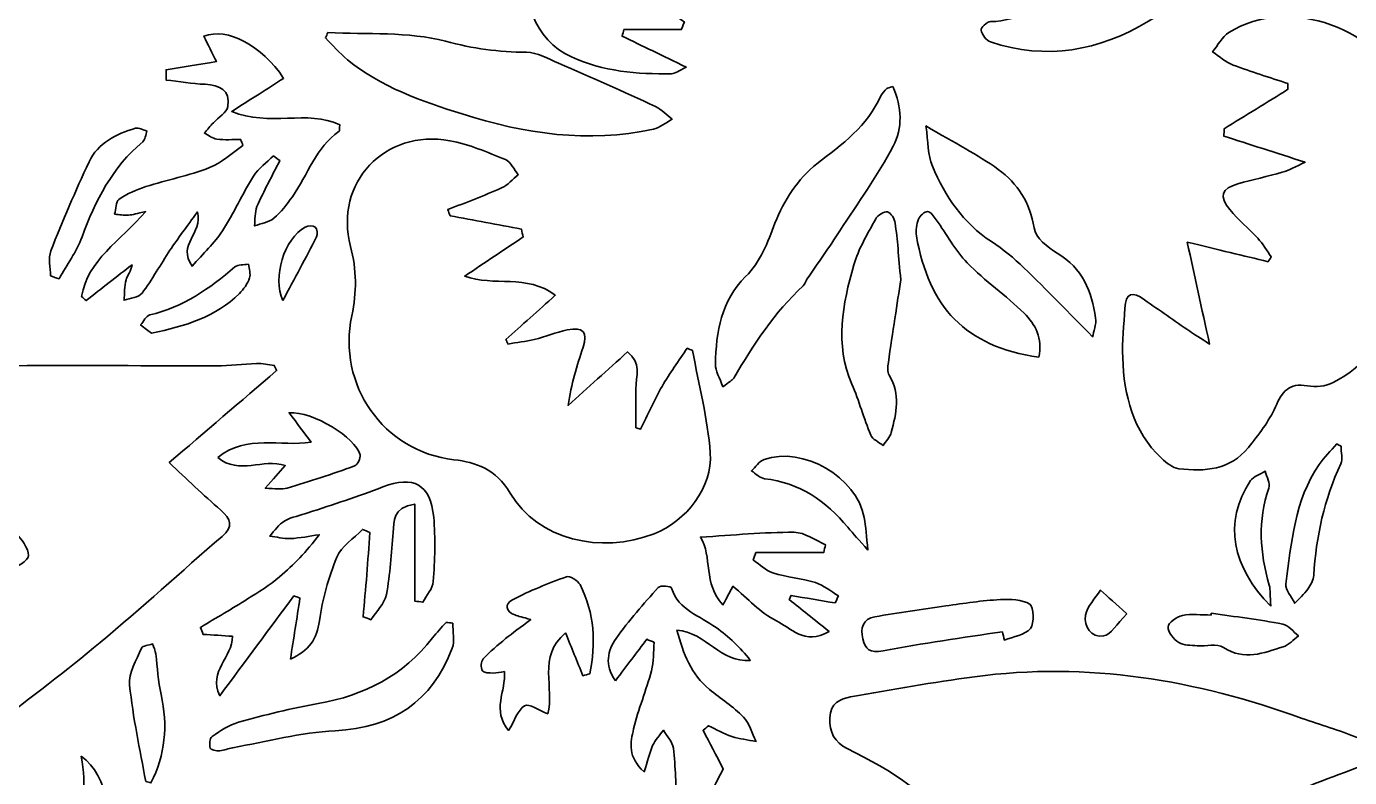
# Model space of a CAD drawing. Header units: inches. Extents: x 0.59 to 7.82, y -8.08 to -0.89.
# Drawn here: x 2.247 to 4.886, y -4.848 to -3.35 of the extents above; entities that cross this region are included whole.
import ezdxf

# ---------------------------------------------------------------- set-up
doc = ezdxf.new("R2010")
doc.units = ezdxf.units.IN
doc.header["$MEASUREMENT"] = 0
doc.layers.add('Layer 1', color=7, linetype='Continuous')

msp = doc.modelspace()

# ---------------------------------------------------------------- linework, layer by layer
at = {"layer": 'Layer 1', "color": 7, "lineweight": 35}
for points, knots in [([(3.5649, -3.0679), (3.5798, -3.0987), (3.5946, -3.1296), (3.6126, -3.1668), (3.5773, -3.1687), (3.5482, -3.1703), (3.5191, -3.172), (3.5169, -3.1751), (3.5146, -3.1782), (3.5124, -3.1814), (3.5375, -3.2), (3.5626, -3.2186), (3.5877, -3.2372), (3.5846, -3.243), (3.5815, -3.2487), (3.5784, -3.2545), (3.5359, -3.2545), (3.4935, -3.2545), (3.4511, -3.2545), (3.4505, -3.2581), (3.4498, -3.2617), (3.4492, -3.2653), (3.486, -3.2906), (3.5227, -3.3159), (3.5595, -3.3413), (3.5574, -3.3463), (3.5553, -3.3514), (3.5531, -3.3564), (3.5151, -3.3564), (3.4771, -3.3564), (3.439, -3.3564), (3.4378, -3.3608), (3.4365, -3.3652), (3.4353, -3.3695), (3.4755, -3.3889), (3.5157, -3.4083), (3.5632, -3.4313), (3.5481, -3.4383), (3.5411, -3.4444), (3.5339, -3.4445), (3.4653, -3.4454), (3.3972, -3.44), (3.3341, -3.411), (3.2611, -3.3776), (3.2261, -3.2877), (3.261, -3.2144), (3.283, -3.1679), (3.2906, -3.1217), (3.2905, -3.0715), (3.2904, -3.043), (3.2964, -3.0132), (3.3062, -2.9864), (3.3126, -2.9689), (3.3278, -2.9488), (3.3443, -2.9416), (3.4407, -2.8998), (3.5436, -2.898), (3.6314, -2.9847), (3.6727, -3.0256), (3.6823, -3.0877), (3.6572, -3.1496), (3.6432, -3.1293), (3.6329, -3.1115), (3.6198, -3.0961), (3.6074, -3.0817), (3.5921, -3.07), (3.578, -3.057), (3.5737, -3.0606), (3.5693, -3.0643), (3.5649, -3.0679)], [0, 0, 0, 0, 1, 1, 1, 2, 2, 2, 3, 3, 3, 4, 4, 4, 5, 5, 5, 6, 6, 6, 7, 7, 7, 8, 8, 8, 9, 9, 9, 10, 10, 10, 11, 11, 11, 12, 12, 12, 13, 13, 13, 14, 14, 14, 15, 15, 15, 16, 16, 16, 17, 17, 17, 18, 18, 18, 19, 19, 19, 20, 20, 20, 21, 21, 21, 22, 22, 22, 23, 23, 23, 23]), ([(4.5945, -3.1447), (4.6552, -3.151), (4.7065, -3.1715), (4.7534, -3.2031), (4.7634, -3.2098), (4.7679, -3.2245), (4.7749, -3.2355), (4.7642, -3.2408), (4.7534, -3.2509), (4.7428, -3.2506), (4.6451, -3.2475), (4.565, -3.2909), (4.4848, -3.3397), (4.3871, -3.399), (4.2813, -3.4181), (4.17, -3.3808), (4.1617, -3.378), (4.1534, -3.3666), (4.1511, -3.3577), (4.15, -3.3535), (4.1633, -3.3402), (4.17, -3.3403), (4.2263, -3.3405), (4.2647, -3.3071), (4.3, -3.2706), (4.3441, -3.2249), (4.3939, -3.1956), (4.4589, -3.1925), (4.4793, -3.1915), (4.4994, -3.1807), (4.5194, -3.1735), (4.5446, -3.1644), (4.5695, -3.1543), (4.5945, -3.1447)], [0, 0, 0, 0, 1, 1, 1, 2, 2, 2, 3, 3, 3, 4, 4, 4, 5, 5, 5, 6, 6, 6, 7, 7, 7, 8, 8, 8, 9, 9, 9, 10, 10, 10, 11, 11, 11, 11]), ([(4.5624, -3.7805), (4.6247, -3.7954), (4.6742, -3.8073), (4.7237, -3.8192), (4.7258, -3.816), (4.7279, -3.8129), (4.73, -3.8098), (4.7211, -3.7973), (4.7133, -3.7837), (4.703, -3.7724), (4.6851, -3.7528), (4.6639, -3.7359), (4.6472, -3.7153), (4.6251, -3.6881), (4.6302, -3.6736), (4.6636, -3.6638), (4.6927, -3.6552), (4.7227, -3.6495), (4.7519, -3.641), (4.7655, -3.637), (4.7781, -3.6296), (4.7973, -3.6209), (4.7379, -3.6018), (4.6865, -3.5852), (4.6351, -3.5686), (4.6355, -3.5638), (4.6359, -3.5589), (4.6363, -3.554), (4.6786, -3.5279), (4.7209, -3.5017), (4.7633, -3.4755), (4.7633, -3.4716), (4.7632, -3.4678), (4.7632, -3.4639), (4.7268, -3.4518), (4.6899, -3.4408), (4.6541, -3.427), (4.6391, -3.4213), (4.6265, -3.4097), (4.6128, -3.4008), (4.6236, -3.3877), (4.632, -3.3708), (4.6456, -3.3622), (4.7649, -3.2867), (4.952, -3.3545), (4.9955, -3.4883), (4.9993, -3.5001), (4.9988, -3.5133), (5.0015, -3.5256), (5.0103, -3.5668), (5.0148, -3.6098), (5.0299, -3.6486), (5.0607, -3.7271), (5.0486, -3.7899), (4.9876, -3.8471), (4.9747, -3.8592), (4.9636, -3.8801), (4.9632, -3.8973), (4.9612, -3.9761), (4.9182, -4.0259), (4.8533, -4.0603), (4.8389, -4.0679), (4.8184, -4.0698), (4.802, -4.0669), (4.7653, -4.0604), (4.7516, -4.0784), (4.7382, -4.1089), (4.7254, -4.1381), (4.7045, -4.1644), (4.6843, -4.1897), (4.6484, -4.2346), (4.5976, -4.2383), (4.5457, -4.232), (4.5334, -4.2306), (4.5206, -4.2205), (4.511, -4.2113), (4.4539, -4.1569), (4.4363, -4.0862), (4.4336, -4.0109), (4.4325, -3.978), (4.4361, -3.945), (4.4379, -3.9121), (4.4396, -3.8811), (4.4535, -3.8781), (4.477, -3.895), (4.5068, -3.9164), (4.5371, -3.9372), (4.5674, -3.958), (4.5773, -3.9649), (4.5876, -3.9711), (4.6068, -3.9835), (4.5909, -3.9108), (4.5773, -3.8486), (4.5624, -3.7805)], [0, 0, 0, 0, 1, 1, 1, 2, 2, 2, 3, 3, 3, 4, 4, 4, 5, 5, 5, 6, 6, 6, 7, 7, 7, 8, 8, 8, 9, 9, 9, 10, 10, 10, 11, 11, 11, 12, 12, 12, 13, 13, 13, 14, 14, 14, 15, 15, 15, 16, 16, 16, 17, 17, 17, 18, 18, 18, 19, 19, 19, 20, 20, 20, 21, 21, 21, 22, 22, 22, 23, 23, 23, 24, 24, 24, 25, 25, 25, 26, 26, 26, 27, 27, 27, 28, 28, 28, 29, 29, 29, 30, 30, 30, 31, 31, 31, 31]), ([(2.7398, -3.6082), (2.7264, -3.6215), (2.7099, -3.6329), (2.7001, -3.6485), (2.678, -3.6839), (2.6611, -3.7227), (2.6383, -3.7576), (2.6223, -3.7822), (2.6001, -3.8027), (2.5777, -3.8284), (2.5469, -3.7845), (2.5995, -3.7643), (2.5884, -3.7199), (2.5667, -3.7499), (2.5494, -3.7727), (2.5335, -3.7964), (2.5146, -3.8247), (2.4984, -3.855), (2.4779, -3.882), (2.4712, -3.8907), (2.4543, -3.8917), (2.4421, -3.8962), (2.4431, -3.8825), (2.4425, -3.8684), (2.4459, -3.8554), (2.4483, -3.8462), (2.4563, -3.8385), (2.458, -3.8252), (2.4274, -3.8491), (2.3968, -3.8729), (2.3662, -3.8968), (2.3632, -3.8941), (2.3603, -3.8914), (2.3573, -3.8888), (2.3698, -3.8158), (2.4337, -3.7779), (2.4853, -3.7193), (2.4678, -3.723), (2.4594, -3.7259), (2.4508, -3.7264), (2.4417, -3.7269), (2.4324, -3.7252), (2.4231, -3.7245), (2.4258, -3.7143), (2.4252, -3.6994), (2.4317, -3.6949), (2.4479, -3.6838), (2.4667, -3.6755), (2.4856, -3.6695), (2.5277, -3.6561), (2.5715, -3.6476), (2.6125, -3.6317), (2.6368, -3.6223), (2.657, -3.6025), (2.679, -3.5874), (2.6775, -3.5834), (2.676, -3.5795), (2.6745, -3.5755), (2.6587, -3.5755), (2.6428, -3.5769), (2.6272, -3.5749), (2.6185, -3.5738), (2.6104, -3.567), (2.6021, -3.5628), (2.6081, -3.5559), (2.6139, -3.5487), (2.6202, -3.542), (2.6301, -3.5312), (2.6469, -3.5218), (2.6489, -3.5098), (2.6544, -3.4773), (2.6329, -3.467), (2.6035, -3.4655), (2.5775, -3.4643), (2.5517, -3.46), (2.5258, -3.457), (2.5258, -3.4502), (2.5257, -3.4433), (2.5257, -3.4365), (2.5574, -3.4313), (2.5891, -3.4262), (2.6261, -3.4201), (2.6177, -3.403), (2.6094, -3.3864), (2.601, -3.3695), (2.648, -3.3514), (2.7165, -3.3874), (2.7602, -3.4536), (2.7281, -3.474), (2.696, -3.4946), (2.6566, -3.5197), (2.7313, -3.5509), (2.8073, -3.5154), (2.8721, -3.5461), (2.8715, -3.5542), (2.8723, -3.558), (2.871, -3.5589), (2.8247, -3.5917), (2.8083, -3.6458), (2.7776, -3.6897), (2.7668, -3.7052), (2.7548, -3.7208), (2.7404, -3.7327), (2.7303, -3.741), (2.7151, -3.7431), (2.7022, -3.748), (2.7037, -3.7351), (2.7022, -3.7209), (2.7071, -3.7095), (2.7208, -3.6782), (2.7372, -3.648), (2.7526, -3.6174), (2.7483, -3.6144), (2.7441, -3.6113), (2.7398, -3.6082)], [0, 0, 0, 0, 1, 1, 1, 2, 2, 2, 3, 3, 3, 4, 4, 4, 5, 5, 5, 6, 6, 6, 7, 7, 7, 8, 8, 8, 9, 9, 9, 10, 10, 10, 11, 11, 11, 12, 12, 12, 13, 13, 13, 14, 14, 14, 15, 15, 15, 16, 16, 16, 17, 17, 17, 18, 18, 18, 19, 19, 19, 20, 20, 20, 21, 21, 21, 22, 22, 22, 23, 23, 23, 24, 24, 24, 25, 25, 25, 26, 26, 26, 27, 27, 27, 28, 28, 28, 29, 29, 29, 30, 30, 30, 31, 31, 31, 32, 32, 32, 33, 33, 33, 34, 34, 34, 35, 35, 35, 36, 36, 36, 37, 37, 37, 38, 38, 38, 38]), ([(2.8485, -3.3619), (2.927, -3.3666), (3.0085, -3.3599), (3.083, -3.3797), (3.1377, -3.3942), (3.1894, -3.4013), (3.2447, -3.4017), (3.2661, -3.4018), (3.2878, -3.4143), (3.3084, -3.4233), (3.3733, -3.4514), (3.4379, -3.4801), (3.502, -3.5098), (3.5143, -3.5155), (3.5241, -3.5266), (3.5351, -3.5352), (3.5227, -3.542), (3.5109, -3.5521), (3.4976, -3.555), (3.3675, -3.5835), (3.2409, -3.564), (3.1161, -3.5246), (3.035, -3.499), (2.9548, -3.4712), (2.8876, -3.4164), (2.8717, -3.4034), (2.8582, -3.3876), (2.8436, -3.3731), (2.8452, -3.3694), (2.8469, -3.3657), (2.8485, -3.3619)], [0, 0, 0, 0, 1, 1, 1, 2, 2, 2, 3, 3, 3, 4, 4, 4, 5, 5, 5, 6, 6, 6, 7, 7, 7, 8, 8, 8, 9, 9, 9, 10, 10, 10, 10]), ([(3.9749, -3.4698), (3.9941, -3.511), (3.9946, -3.5533), (3.9759, -3.5889), (3.945, -3.6475), (3.9058, -3.7019), (3.8696, -3.7576), (3.8483, -3.7903), (3.8258, -3.8222), (3.804, -3.8544), (3.8012, -3.8586), (3.7998, -3.8641), (3.7963, -3.8674), (3.7389, -3.9203), (3.6975, -3.985), (3.658, -4.0513), (3.655, -4.0563), (3.6485, -4.0591), (3.6362, -4.0687), (3.6301, -4.051), (3.6211, -4.0372), (3.6214, -4.0236), (3.6227, -3.9593), (3.6329, -3.8971), (3.6815, -3.8491), (3.7121, -3.819), (3.725, -3.7816), (3.7402, -3.7421), (3.7572, -3.6982), (3.7867, -3.6525), (3.8235, -3.6242), (3.8746, -3.5851), (3.9241, -3.5485), (3.9515, -3.4886), (3.9541, -3.4831), (3.959, -3.4786), (3.9634, -3.4741), (3.9649, -3.4725), (3.9679, -3.4723), (3.9749, -3.4698)], [0, 0, 0, 0, 1, 1, 1, 2, 2, 2, 3, 3, 3, 4, 4, 4, 5, 5, 5, 6, 6, 6, 7, 7, 7, 8, 8, 8, 9, 9, 9, 10, 10, 10, 11, 11, 11, 12, 12, 12, 13, 13, 13, 13]), ([(2.2952, -3.8476), (2.2952, -3.8309), (2.2903, -3.8123), (2.296, -3.7977), (2.3195, -3.7378), (2.3448, -3.6786), (2.3721, -3.6203), (2.39, -3.5821), (2.4261, -3.5645), (2.4646, -3.5531), (2.4712, -3.5511), (2.48, -3.5566), (2.4877, -3.5587), (2.485, -3.566), (2.4844, -3.576), (2.4792, -3.5803), (2.4186, -3.6308), (2.3848, -3.6975), (2.3581, -3.77), (2.3473, -3.7994), (2.3279, -3.8257), (2.3123, -3.8534), (2.3066, -3.8515), (2.3009, -3.8496), (2.2952, -3.8476)], [0, 0, 0, 0, 1, 1, 1, 2, 2, 2, 3, 3, 3, 4, 4, 4, 5, 5, 5, 6, 6, 6, 7, 7, 7, 8, 8, 8, 8]), ([(3.0921, -3.7278), (3.1396, -3.7366), (3.187, -3.7453), (3.2345, -3.7541), (3.2357, -3.7594), (3.2368, -3.7647), (3.238, -3.77), (3.2003, -3.7953), (3.1626, -3.8205), (3.1214, -3.8481), (3.1792, -3.8698), (3.2448, -3.8426), (3.3021, -3.8863), (3.2673, -3.9173), (3.2354, -3.9458), (3.2035, -3.9743), (3.2048, -3.9773), (3.2061, -3.9803), (3.2074, -3.9834), (3.225, -3.9805), (3.2429, -3.9786), (3.2602, -3.9744), (3.2823, -3.9689), (3.3037, -3.96), (3.3259, -3.9554), (3.3579, -3.9487), (3.3671, -3.9597), (3.3574, -3.9898), (3.3455, -4.0266), (3.3337, -4.0634), (3.3275, -4.1059), (3.3667, -4.0707), (3.4059, -4.0354), (3.4462, -3.9992), (3.4738, -4.0201), (3.4632, -4.0476), (3.4628, -4.0727), (3.4624, -4.0987), (3.4627, -4.1246), (3.4627, -4.1505), (3.4659, -4.1514), (3.469, -4.1522), (3.4721, -4.1531), (3.4863, -4.1246), (3.4992, -4.0954), (3.515, -4.0679), (3.5301, -4.0416), (3.5483, -4.017), (3.5651, -3.9917), (3.5687, -3.9933), (3.5723, -3.9949), (3.5759, -3.9965), (3.5882, -4.0645), (3.606, -4.1321), (3.6112, -4.2007), (3.6163, -4.2689), (3.5632, -4.3367), (3.4991, -4.3617), (3.3925, -4.4034), (3.2677, -4.374), (3.212, -4.2807), (3.1832, -4.2324), (3.1433, -4.2192), (3.1, -4.2142), (2.9586, -4.1978), (2.8667, -4.0643), (2.8962, -3.9269), (2.9063, -3.88), (2.9059, -3.8357), (2.8936, -3.7887), (2.8605, -3.6615), (2.9617, -3.5543), (3.0918, -3.5782), (3.1297, -3.5851), (3.1664, -3.6008), (3.2024, -3.6156), (3.2133, -3.6201), (3.2197, -3.6355), (3.2281, -3.6459), (3.2171, -3.6548), (3.2073, -3.6666), (3.1947, -3.6722), (3.1597, -3.6879), (3.1235, -3.7012), (3.0877, -3.7154), (3.0892, -3.7196), (3.0907, -3.7237), (3.0921, -3.7278)], [0, 0, 0, 0, 1, 1, 1, 2, 2, 2, 3, 3, 3, 4, 4, 4, 5, 5, 5, 6, 6, 6, 7, 7, 7, 8, 8, 8, 9, 9, 9, 10, 10, 10, 11, 11, 11, 12, 12, 12, 13, 13, 13, 14, 14, 14, 15, 15, 15, 16, 16, 16, 17, 17, 17, 18, 18, 18, 19, 19, 19, 20, 20, 20, 21, 21, 21, 22, 22, 22, 23, 23, 23, 24, 24, 24, 25, 25, 25, 26, 26, 26, 27, 27, 27, 28, 28, 28, 29, 29, 29, 29]), ([(4.0412, -3.5486), (4.0986, -3.5826), (4.1444, -3.6056), (4.1854, -3.6352), (4.2239, -3.6631), (4.249, -3.7012), (4.2569, -3.7519), (4.2599, -3.771), (4.2838, -3.7912), (4.3031, -3.8025), (4.3536, -3.832), (4.3716, -3.8787), (4.3796, -3.9315), (4.3816, -3.9446), (4.3754, -3.9589), (4.3737, -3.969), (4.3266, -3.9215), (4.2825, -3.8756), (4.2368, -3.8314), (4.2169, -3.8122), (4.195, -3.7944), (4.1719, -3.7792), (4.1154, -3.7422), (4.0794, -3.6891), (4.0542, -3.6288), (4.0449, -3.6066), (4.0459, -3.58), (4.0412, -3.5486)], [0, 0, 0, 0, 1, 1, 1, 2, 2, 2, 3, 3, 3, 4, 4, 4, 5, 5, 5, 6, 6, 6, 7, 7, 7, 8, 8, 8, 9, 9, 9, 9]), ([(3.991, -3.8557), (3.9841, -3.901), (3.9749, -3.9605), (3.9663, -4.0201), (3.9651, -4.0285), (3.9641, -4.0392), (3.9681, -4.0457), (3.9914, -4.0833), (3.9818, -4.1216), (3.9722, -4.1597), (3.9699, -4.1692), (3.9614, -4.1771), (3.9557, -4.1858), (3.9473, -4.1789), (3.9348, -4.1738), (3.9311, -4.165), (3.9172, -4.1317), (3.9079, -4.0965), (3.8935, -4.0635), (3.8587, -3.9833), (3.8751, -3.9041), (3.8974, -3.8258), (3.9066, -3.7936), (3.9249, -3.7638), (3.9411, -3.734), (3.945, -3.7267), (3.9577, -3.7188), (3.9646, -3.7201), (3.9711, -3.7214), (3.9788, -3.734), (3.9799, -3.7425), (3.9845, -3.7749), (3.9866, -3.8078), (3.991, -3.8557)], [0, 0, 0, 0, 1, 1, 1, 2, 2, 2, 3, 3, 3, 4, 4, 4, 5, 5, 5, 6, 6, 6, 7, 7, 7, 8, 8, 8, 9, 9, 9, 10, 10, 10, 11, 11, 11, 11]), ([(4.2662, -4.0098), (4.1191, -3.9881), (4.0471, -3.9102), (4.0222, -3.7676), (4.0204, -3.757), (4.0227, -3.7446), (4.0266, -3.7345), (4.0293, -3.7277), (4.0385, -3.7189), (4.0445, -3.7192), (4.0505, -3.7194), (4.057, -3.7291), (4.0618, -3.7357), (4.0825, -3.7644), (4.0993, -3.7968), (4.1237, -3.8217), (4.1588, -3.8577), (4.201, -3.8867), (4.2369, -3.9219), (4.2593, -3.9439), (4.275, -3.9722), (4.2662, -4.0098)], [0, 0, 0, 0, 1, 1, 1, 2, 2, 2, 3, 3, 3, 4, 4, 4, 5, 5, 5, 6, 6, 6, 7, 7, 7, 7]), ([(2.7586, -3.8968), (2.7372, -3.8503), (2.7616, -3.773), (2.8034, -3.7501), (2.8087, -3.7471), (2.8195, -3.7468), (2.8233, -3.7502), (2.8271, -3.7536), (2.8283, -3.7647), (2.8256, -3.77), (2.8046, -3.8114), (2.7824, -3.8522), (2.7586, -3.8968)], [0, 0, 0, 0, 1, 1, 1, 2, 2, 2, 3, 3, 3, 4, 4, 4, 4]), ([(2.4965, -3.9617), (2.4911, -3.9576), (2.483, -3.9515), (2.4749, -3.9454), (2.481, -3.9385), (2.486, -3.9272), (2.4933, -3.9254), (2.5593, -3.9098), (2.6129, -3.8732), (2.6631, -3.8296), (2.6691, -3.8244), (2.6809, -3.8259), (2.69, -3.8242), (2.691, -3.8335), (2.6951, -3.8438), (2.6923, -3.8517), (2.6882, -3.8632), (2.6807, -3.8744), (2.6719, -3.883), (2.6246, -3.9289), (2.5648, -3.9479), (2.4965, -3.9617)], [0, 0, 0, 0, 1, 1, 1, 2, 2, 2, 3, 3, 3, 4, 4, 4, 5, 5, 5, 6, 6, 6, 7, 7, 7, 7]), ([(1.3333, -4.8657), (1.3826, -4.8597), (1.4206, -4.8938), (1.4304, -4.9436), (1.4402, -4.9936), (1.4521, -5.0067), (1.5031, -5.024), (1.5052, -5.0227), (1.5091, -5.0211), (1.509, -5.02), (1.5022, -4.9582), (1.5156, -4.8914), (1.471, -4.8385), (1.4544, -4.8188), (1.4612, -4.8037), (1.4748, -4.7929), (1.5414, -4.7407), (1.5796, -4.6707), (1.6072, -4.5929), (1.6107, -4.5829), (1.6245, -4.5752), (1.6351, -4.5692), (1.6901, -4.5384), (1.7406, -4.5036), (1.7664, -4.4423), (1.7763, -4.4189), (1.7937, -4.4221), (1.809, -4.4368), (1.8588, -4.4848), (1.917, -4.4898), (1.9815, -4.4761), (2.0557, -4.4604), (2.1308, -4.4492), (2.2051, -4.4339), (2.222, -4.4304), (2.2437, -4.4218), (2.2506, -4.4088), (2.2553, -4.4001), (2.2414, -4.3761), (2.2299, -4.3649), (2.1773, -4.3136), (2.1364, -4.2564), (2.1198, -4.1832), (2.1172, -4.1714), (2.1025, -4.1624), (2.0937, -4.1519), (2.0821, -4.1379), (2.0709, -4.1237), (2.0608, -4.1111), (2.097, -4.0872), (2.1271, -4.0647), (2.1598, -4.0467), (2.1789, -4.0361), (2.2019, -4.0271), (2.2232, -4.0268), (2.3576, -4.0255), (2.492, -4.0271), (2.6264, -4.027), (2.6529, -4.027), (2.6794, -4.0231), (2.7059, -4.0223), (2.7178, -4.022), (2.7297, -4.0248), (2.7416, -4.0262), (2.7431, -4.0296), (2.7447, -4.0331), (2.7462, -4.0365), (2.6748, -4.0977), (2.6034, -4.1588), (2.532, -4.22), (2.5668, -4.2522), (2.6, -4.2845), (2.6349, -4.3147), (2.6555, -4.3326), (2.6605, -4.3472), (2.6376, -4.367), (2.5562, -4.4374), (2.4765, -4.5099), (2.394, -4.5789), (2.3264, -4.6354), (2.256, -4.6885), (2.1861, -4.7421), (2.1614, -4.761), (2.1347, -4.7774), (2.1083, -4.794), (2.0441, -4.8343), (1.9802, -4.8751), (1.915, -4.9138), (1.8281, -4.9655), (1.7408, -5.0164), (1.6525, -5.0656), (1.59, -5.1003), (1.5262, -5.1326), (1.4619, -5.1639), (1.425, -5.182), (1.4065, -5.1702), (1.405, -5.1286), (1.404, -5.1009), (1.4058, -5.0726), (1.4104, -5.0453), (1.4196, -4.9912), (1.4096, -4.9451), (1.366, -4.9081), (1.3542, -4.8981), (1.3465, -4.8832), (1.3333, -4.8657)], [0, 0, 0, 0, 1, 1, 1, 2, 2, 2, 3, 3, 3, 4, 4, 4, 5, 5, 5, 6, 6, 6, 7, 7, 7, 8, 8, 8, 9, 9, 9, 10, 10, 10, 11, 11, 11, 12, 12, 12, 13, 13, 13, 14, 14, 14, 15, 15, 15, 16, 16, 16, 17, 17, 17, 18, 18, 18, 19, 19, 19, 20, 20, 20, 21, 21, 21, 22, 22, 22, 23, 23, 23, 24, 24, 24, 25, 25, 25, 26, 26, 26, 27, 27, 27, 28, 28, 28, 29, 29, 29, 30, 30, 30, 31, 31, 31, 32, 32, 32, 33, 33, 33, 34, 34, 34, 35, 35, 35, 35]), ([(2.6287, -4.21), (2.6874, -4.1623), (2.7543, -4.1891), (2.8149, -4.1791), (2.8009, -4.1603), (2.7875, -4.1423), (2.7712, -4.1205), (2.8195, -4.1176), (2.9037, -4.1701), (2.9127, -4.2046), (2.9143, -4.2108), (2.9076, -4.2245), (2.9018, -4.2266), (2.8575, -4.2426), (2.8126, -4.2573), (2.7674, -4.2707), (2.7565, -4.274), (2.7438, -4.2712), (2.7234, -4.2712), (2.7398, -4.2526), (2.7504, -4.2405), (2.7634, -4.2257), (2.7186, -4.211), (2.6726, -4.2449), (2.6287, -4.21)], [0, 0, 0, 0, 1, 1, 1, 2, 2, 2, 3, 3, 3, 4, 4, 4, 5, 5, 5, 6, 6, 6, 7, 7, 7, 8, 8, 8, 8]), ([(3.9256, -4.3944), (3.908, -4.3746), (3.8963, -4.3621), (3.8854, -4.3489), (3.8419, -4.2962), (3.7891, -4.2602), (3.7193, -4.252), (3.7101, -4.2509), (3.7018, -4.2418), (3.6931, -4.2364), (3.7015, -4.2287), (3.7085, -4.2174), (3.7183, -4.2139), (3.7957, -4.186), (3.9033, -4.2486), (3.9182, -4.3296), (3.9216, -4.3478), (3.9225, -4.3664), (3.9256, -4.3944)], [0, 0, 0, 0, 1, 1, 1, 2, 2, 2, 3, 3, 3, 4, 4, 4, 5, 5, 5, 6, 6, 6, 6]), ([(4.8691, -4.1872), (4.8691, -4.199), (4.873, -4.2126), (4.8685, -4.2223), (4.8358, -4.293), (4.8195, -4.3672), (4.8146, -4.4446), (4.814, -4.454), (4.8086, -4.4641), (4.8029, -4.4721), (4.7955, -4.4825), (4.7856, -4.491), (4.7767, -4.5003), (4.7705, -4.4875), (4.7576, -4.4738), (4.7592, -4.4621), (4.7703, -4.3797), (4.7761, -4.2954), (4.8254, -4.2237), (4.8355, -4.209), (4.8487, -4.1964), (4.8605, -4.1828), (4.8634, -4.1843), (4.8662, -4.1857), (4.8691, -4.1872)], [0, 0, 0, 0, 1, 1, 1, 2, 2, 2, 3, 3, 3, 4, 4, 4, 5, 5, 5, 6, 6, 6, 7, 7, 7, 8, 8, 8, 8]), ([(2.7738, -4.6116), (2.7802, -4.5711), (2.7865, -4.5305), (2.7928, -4.49), (2.7887, -4.4885), (2.7847, -4.4871), (2.7806, -4.4857), (2.7326, -4.5505), (2.6845, -4.6153), (2.633, -4.6848), (2.6086, -4.6352), (2.6591, -4.6083), (2.6581, -4.5662), (2.6389, -4.565), (2.6193, -4.5637), (2.5996, -4.5624), (2.5978, -4.5578), (2.5961, -4.5532), (2.5944, -4.5485), (2.6257, -4.5297), (2.6574, -4.5113), (2.6884, -4.4917), (2.7103, -4.4779), (2.7326, -4.4641), (2.7523, -4.4474), (2.7801, -4.4239), (2.8057, -4.3977), (2.8312, -4.3638), (2.8119, -4.3665), (2.7926, -4.3706), (2.7732, -4.3714), (2.7598, -4.372), (2.7461, -4.3682), (2.7326, -4.3663), (2.7423, -4.356), (2.7505, -4.343), (2.7623, -4.3362), (2.7762, -4.328), (2.7932, -4.3254), (2.8087, -4.3201), (2.8586, -4.3031), (2.9092, -4.2879), (2.9582, -4.2685), (3.0184, -4.2447), (3.0537, -4.2629), (3.0595, -4.3289), (3.0632, -4.3713), (3.0617, -4.4145), (3.0587, -4.4571), (3.0578, -4.4712), (3.0452, -4.4846), (3.038, -4.4983), (3.0325, -4.4975), (3.0271, -4.4968), (3.0217, -4.4961), (3.0217, -4.4328), (3.0217, -4.3695), (3.0217, -4.3026), (2.9765, -4.3101), (2.9812, -4.337), (2.9788, -4.3594), (2.9744, -4.4007), (2.973, -4.4426), (2.9651, -4.4832), (2.9616, -4.5012), (2.945, -4.5166), (2.9343, -4.5332), (2.9292, -4.5313), (2.924, -4.5294), (2.9188, -4.5275), (2.9212, -4.4995), (2.9238, -4.4715), (2.9261, -4.4436), (2.9283, -4.4155), (2.9302, -4.3875), (2.9322, -4.3594), (2.9273, -4.3573), (2.9224, -4.3551), (2.9175, -4.353), (2.8999, -4.3713), (2.8755, -4.3869), (2.8664, -4.4087), (2.8496, -4.4488), (2.8374, -4.4921), (2.8317, -4.5352), (2.8269, -4.5714), (2.8109, -4.5951), (2.7738, -4.6116)], [0, 0, 0, 0, 1, 1, 1, 2, 2, 2, 3, 3, 3, 4, 4, 4, 5, 5, 5, 6, 6, 6, 7, 7, 7, 8, 8, 8, 9, 9, 9, 10, 10, 10, 11, 11, 11, 12, 12, 12, 13, 13, 13, 14, 14, 14, 15, 15, 15, 16, 16, 16, 17, 17, 17, 18, 18, 18, 19, 19, 19, 20, 20, 20, 21, 21, 21, 22, 22, 22, 23, 23, 23, 24, 24, 24, 25, 25, 25, 26, 26, 26, 27, 27, 27, 28, 28, 28, 29, 29, 29, 29]), ([(4.7288, -4.5064), (4.6519, -4.4282), (4.6336, -4.3395), (4.6886, -4.2558), (4.6944, -4.247), (4.708, -4.2432), (4.7181, -4.2371), (4.7206, -4.2484), (4.7281, -4.2614), (4.7249, -4.2708), (4.7025, -4.3357), (4.7074, -4.3998), (4.7259, -4.4642), (4.7288, -4.4742), (4.7275, -4.4853), (4.7288, -4.5064)], [0, 0, 0, 0, 1, 1, 1, 2, 2, 2, 3, 3, 3, 4, 4, 4, 5, 5, 5, 5]), ([(3.8605, -4.4998), (3.8311, -4.4949), (3.8016, -4.4899), (3.7722, -4.4849), (3.771, -4.4876), (3.7698, -4.4903), (3.7686, -4.493), (3.7929, -4.5126), (3.8173, -4.5321), (3.8479, -4.5567), (3.7987, -4.5853), (3.771, -4.549), (3.7429, -4.5352), (3.7112, -4.5197), (3.686, -4.491), (3.6562, -4.4666), (3.6501, -4.478), (3.6444, -4.4886), (3.6364, -4.5036), (3.5965, -4.4622), (3.6157, -4.4067), (3.5916, -4.3685), (3.657, -4.3646), (3.7177, -4.3586), (3.7784, -4.3589), (3.7993, -4.359), (3.8201, -4.3749), (3.8409, -4.3837), (3.8398, -4.3889), (3.8386, -4.3941), (3.8374, -4.3994), (3.7924, -4.3994), (3.7474, -4.3994), (3.7023, -4.3994), (3.7005, -4.4043), (3.6987, -4.4092), (3.6968, -4.4141), (3.7097, -4.4229), (3.7215, -4.4354), (3.7358, -4.4398), (3.7634, -4.4484), (3.793, -4.4505), (3.8207, -4.4591), (3.8372, -4.4642), (3.8514, -4.4765), (3.8667, -4.4856), (3.8646, -4.4903), (3.8626, -4.4951), (3.8605, -4.4998)], [0, 0, 0, 0, 1, 1, 1, 2, 2, 2, 3, 3, 3, 4, 4, 4, 5, 5, 5, 6, 6, 6, 7, 7, 7, 8, 8, 8, 9, 9, 9, 10, 10, 10, 11, 11, 11, 12, 12, 12, 13, 13, 13, 14, 14, 14, 15, 15, 15, 16, 16, 16, 16]), ([(3.3225, -4.5596), (3.2655, -4.6058), (3.3014, -4.671), (3.2869, -4.7209), (3.2696, -4.7143), (3.2492, -4.6997), (3.2409, -4.7048), (3.227, -4.7133), (3.2208, -4.7343), (3.209, -4.754), (3.1747, -4.7142), (3.2039, -4.6754), (3.2006, -4.6365), (3.1921, -4.6378), (3.1851, -4.6399), (3.1782, -4.6397), (3.1705, -4.6394), (3.1589, -4.6393), (3.1564, -4.6348), (3.1531, -4.629), (3.154, -4.6164), (3.1584, -4.6115), (3.1719, -4.5967), (3.1875, -4.5838), (3.203, -4.571), (3.2171, -4.5594), (3.2321, -4.5488), (3.2532, -4.5328), (3.2366, -4.5281), (3.2287, -4.5264), (3.2211, -4.5236), (3.2017, -4.5163), (3.201, -4.5016), (3.2167, -4.4934), (3.2512, -4.4756), (3.2875, -4.4606), (3.3242, -4.4476), (3.3308, -4.4452), (3.3472, -4.4551), (3.3514, -4.4632), (3.3808, -4.5204), (3.383, -4.5804), (3.371, -4.6411), (3.3664, -4.6425), (3.3617, -4.6438), (3.3571, -4.6451), (3.3457, -4.6169), (3.3343, -4.5886), (3.3225, -4.5596)], [0, 0, 0, 0, 1, 1, 1, 2, 2, 2, 3, 3, 3, 4, 4, 4, 5, 5, 5, 6, 6, 6, 7, 7, 7, 8, 8, 8, 9, 9, 9, 10, 10, 10, 11, 11, 11, 12, 12, 12, 13, 13, 13, 14, 14, 14, 15, 15, 15, 16, 16, 16, 16]), ([(3.422, -4.6549), (3.3995, -4.6227), (3.4065, -4.5944), (3.4232, -4.5709), (3.4486, -4.5349), (3.478, -4.5016), (3.5075, -4.4687), (3.5115, -4.4643), (3.5332, -4.467), (3.5341, -4.4701), (3.5478, -4.5149), (3.5907, -4.5253), (3.6226, -4.5487), (3.6479, -4.5672), (3.6711, -4.5883), (3.6908, -4.6144), (3.6317, -4.6196), (3.6037, -4.5592), (3.5445, -4.5538), (3.5572, -4.6016), (3.5734, -4.6423), (3.6095, -4.6724), (3.6319, -4.6911), (3.6573, -4.7066), (3.6774, -4.7273), (3.6896, -4.7398), (3.6943, -4.7595), (3.7024, -4.776), (3.6862, -4.7728), (3.6696, -4.7712), (3.6541, -4.766), (3.638, -4.7607), (3.6231, -4.7519), (3.6077, -4.7447), (3.604, -4.7477), (3.6003, -4.7508), (3.5967, -4.7538), (3.6099, -4.779), (3.6231, -4.8041), (3.637, -4.8306), (3.6179, -4.868), (3.5967, -4.9093), (3.5705, -4.9603), (3.5609, -4.9381), (3.5491, -4.9211), (3.5465, -4.9028), (3.5412, -4.8653), (3.5423, -4.8269), (3.5376, -4.7893), (3.536, -4.7767), (3.5244, -4.7654), (3.5175, -4.7536), (3.5102, -4.7637), (3.5012, -4.7731), (3.4962, -4.7843), (3.4894, -4.7993), (3.4858, -4.8158), (3.4794, -4.8364), (3.446, -4.808), (3.4517, -4.778), (3.4582, -4.7509), (3.4677, -4.7117), (3.4833, -4.674), (3.4938, -4.6349), (3.4987, -4.6169), (3.4976, -4.5973), (3.4993, -4.5784), (3.4943, -4.5764), (3.4894, -4.5744), (3.4844, -4.5723), (3.4649, -4.5982), (3.4453, -4.6241), (3.422, -4.6549)], [0, 0, 0, 0, 1, 1, 1, 2, 2, 2, 3, 3, 3, 4, 4, 4, 5, 5, 5, 6, 6, 6, 7, 7, 7, 8, 8, 8, 9, 9, 9, 10, 10, 10, 11, 11, 11, 12, 12, 12, 13, 13, 13, 14, 14, 14, 15, 15, 15, 16, 16, 16, 17, 17, 17, 18, 18, 18, 19, 19, 19, 20, 20, 20, 21, 21, 21, 22, 22, 22, 23, 23, 23, 24, 24, 24, 24]), ([(4.4418, -4.5216), (4.4215, -4.5418), (4.41, -4.5633), (4.3954, -4.5655), (4.3709, -4.5693), (4.3551, -4.5471), (4.3595, -4.5241), (4.3629, -4.5062), (4.3791, -4.4908), (4.3896, -4.4742), (4.4047, -4.488), (4.4199, -4.5017), (4.4418, -4.5216)], [0, 0, 0, 0, 1, 1, 1, 2, 2, 2, 3, 3, 3, 4, 4, 4, 4]), ([(4.1938, -4.5571), (4.1143, -4.5694), (4.0345, -4.5799), (3.9556, -4.5952), (3.9296, -4.6003), (3.92, -4.5927), (3.9151, -4.5711), (3.9103, -4.5499), (3.9153, -4.5317), (3.9392, -4.5275), (3.9863, -4.5191), (4.0337, -4.5123), (4.0811, -4.5056), (4.1172, -4.5005), (4.1534, -4.495), (4.1897, -4.493), (4.2095, -4.4919), (4.2331, -4.4924), (4.2482, -4.5025), (4.2565, -4.508), (4.2577, -4.5405), (4.2495, -4.5506), (4.2388, -4.5637), (4.2156, -4.5666), (4.1978, -4.5739), (4.1965, -4.5683), (4.1951, -4.5627), (4.1938, -4.5571)], [0, 0, 0, 0, 1, 1, 1, 2, 2, 2, 3, 3, 3, 4, 4, 4, 5, 5, 5, 6, 6, 6, 7, 7, 7, 8, 8, 8, 9, 9, 9, 9]), ([(3.0974, -4.5401), (3.0974, -4.5568), (3.1022, -4.5754), (3.0966, -4.59), (3.0556, -4.6963), (2.9785, -4.749), (2.8629, -4.7546), (2.7944, -4.7579), (2.7266, -4.7765), (2.6586, -4.7884), (2.6499, -4.7899), (2.6415, -4.7941), (2.6328, -4.7946), (2.6262, -4.795), (2.6142, -4.7926), (2.6135, -4.7895), (2.6119, -4.7821), (2.6127, -4.7696), (2.6176, -4.7662), (2.6339, -4.7548), (2.6514, -4.7429), (2.6703, -4.7377), (2.7227, -4.7233), (2.7755, -4.7096), (2.8289, -4.7004), (2.9215, -4.6845), (2.9987, -4.6441), (3.0572, -4.5696), (3.0656, -4.5588), (3.0751, -4.5488), (3.0842, -4.5385), (3.0886, -4.539), (3.093, -4.5396), (3.0974, -4.5401)], [0, 0, 0, 0, 1, 1, 1, 2, 2, 2, 3, 3, 3, 4, 4, 4, 5, 5, 5, 6, 6, 6, 7, 7, 7, 8, 8, 8, 9, 9, 9, 10, 10, 10, 11, 11, 11, 11]), ([(4.6103, -4.5202), (4.6579, -4.5271), (4.7057, -4.5329), (4.7528, -4.5419), (4.7643, -4.5442), (4.7737, -4.5573), (4.784, -4.5655), (4.774, -4.5729), (4.765, -4.5838), (4.7538, -4.5873), (4.7147, -4.5995), (4.6761, -4.6156), (4.6346, -4.5887), (4.6217, -4.5804), (4.5998, -4.5864), (4.5822, -4.585), (4.5697, -4.584), (4.5552, -4.5849), (4.5456, -4.5787), (4.5353, -4.5721), (4.5234, -4.5577), (4.5241, -4.5474), (4.5246, -4.539), (4.5416, -4.5272), (4.5529, -4.5249), (4.5711, -4.5211), (4.5907, -4.5239), (4.6098, -4.5239), (4.6099, -4.5226), (4.6101, -4.5214), (4.6103, -4.5202)], [0, 0, 0, 0, 1, 1, 1, 2, 2, 2, 3, 3, 3, 4, 4, 4, 5, 5, 5, 6, 6, 6, 7, 7, 7, 8, 8, 8, 9, 9, 9, 10, 10, 10, 10]), ([(2.4852, -4.856), (2.4739, -4.7919), (2.4594, -4.7281), (2.4531, -4.6635), (2.4508, -4.6398), (2.4669, -4.6138), (2.4769, -4.5898), (2.4789, -4.5849), (2.4912, -4.5842), (2.4987, -4.5815), (2.501, -4.5881), (2.5043, -4.5946), (2.5053, -4.6015), (2.509, -4.6284), (2.5097, -4.6559), (2.5157, -4.6822), (2.5299, -4.7446), (2.5239, -4.8031), (2.4957, -4.8586), (2.4922, -4.8577), (2.4887, -4.8569), (2.4852, -4.856)], [0, 0, 0, 0, 1, 1, 1, 2, 2, 2, 3, 3, 3, 4, 4, 4, 5, 5, 5, 6, 6, 6, 7, 7, 7, 7]), ([(4.1566, -5.0389), (4.1373, -5.0132), (4.1199, -4.9948), (4.1079, -4.9734), (4.0568, -4.8832), (3.9726, -4.8345), (3.8842, -4.7903), (3.8591, -4.7777), (3.8483, -4.7581), (3.8494, -4.7287), (3.8506, -4.6996), (3.871, -4.6909), (3.8911, -4.6872), (3.9731, -4.6721), (4.0555, -4.6582), (4.1381, -4.647), (4.3631, -4.6166), (4.5798, -4.6532), (4.7914, -4.7299), (4.8283, -4.7432), (4.8662, -4.7539), (4.9025, -4.7686), (4.9212, -4.7762), (4.9374, -4.7898), (4.9621, -4.8053), (4.8929, -4.8316), (4.8334, -4.8532), (4.7748, -4.8769), (4.6944, -4.9092), (4.6147, -4.9433), (4.5346, -4.9762), (4.5102, -4.9863), (4.4859, -4.9981), (4.4604, -5.004), (4.4038, -5.017), (4.3585, -4.9969), (4.3249, -4.9498), (4.2995, -4.9142), (4.2753, -4.9092), (4.2413, -4.9378), (4.2194, -4.9563), (4.2022, -4.9804), (4.1834, -5.0025), (4.1747, -5.0128), (4.1673, -5.0243), (4.1566, -5.0389)], [0, 0, 0, 0, 1, 1, 1, 2, 2, 2, 3, 3, 3, 4, 4, 4, 5, 5, 5, 6, 6, 6, 7, 7, 7, 8, 8, 8, 9, 9, 9, 10, 10, 10, 11, 11, 11, 12, 12, 12, 13, 13, 13, 14, 14, 14, 15, 15, 15, 15]), ([(2.3563, -4.8055), (2.4117, -4.8443), (2.4246, -4.9413), (2.3839, -4.985), (2.3749, -4.9947), (2.3582, -4.9974), (2.345, -5.0033), (2.3416, -4.992), (2.3321, -4.9778), (2.3359, -4.9701), (2.3615, -4.9177), (2.3676, -4.8634), (2.3563, -4.8055)], [0, 0, 0, 0, 1, 1, 1, 2, 2, 2, 3, 3, 3, 4, 4, 4, 4])]:
    msp.add_open_spline(points, degree=3, knots=knots, dxfattribs=at)

doc.saveas('drawing.dxf')
